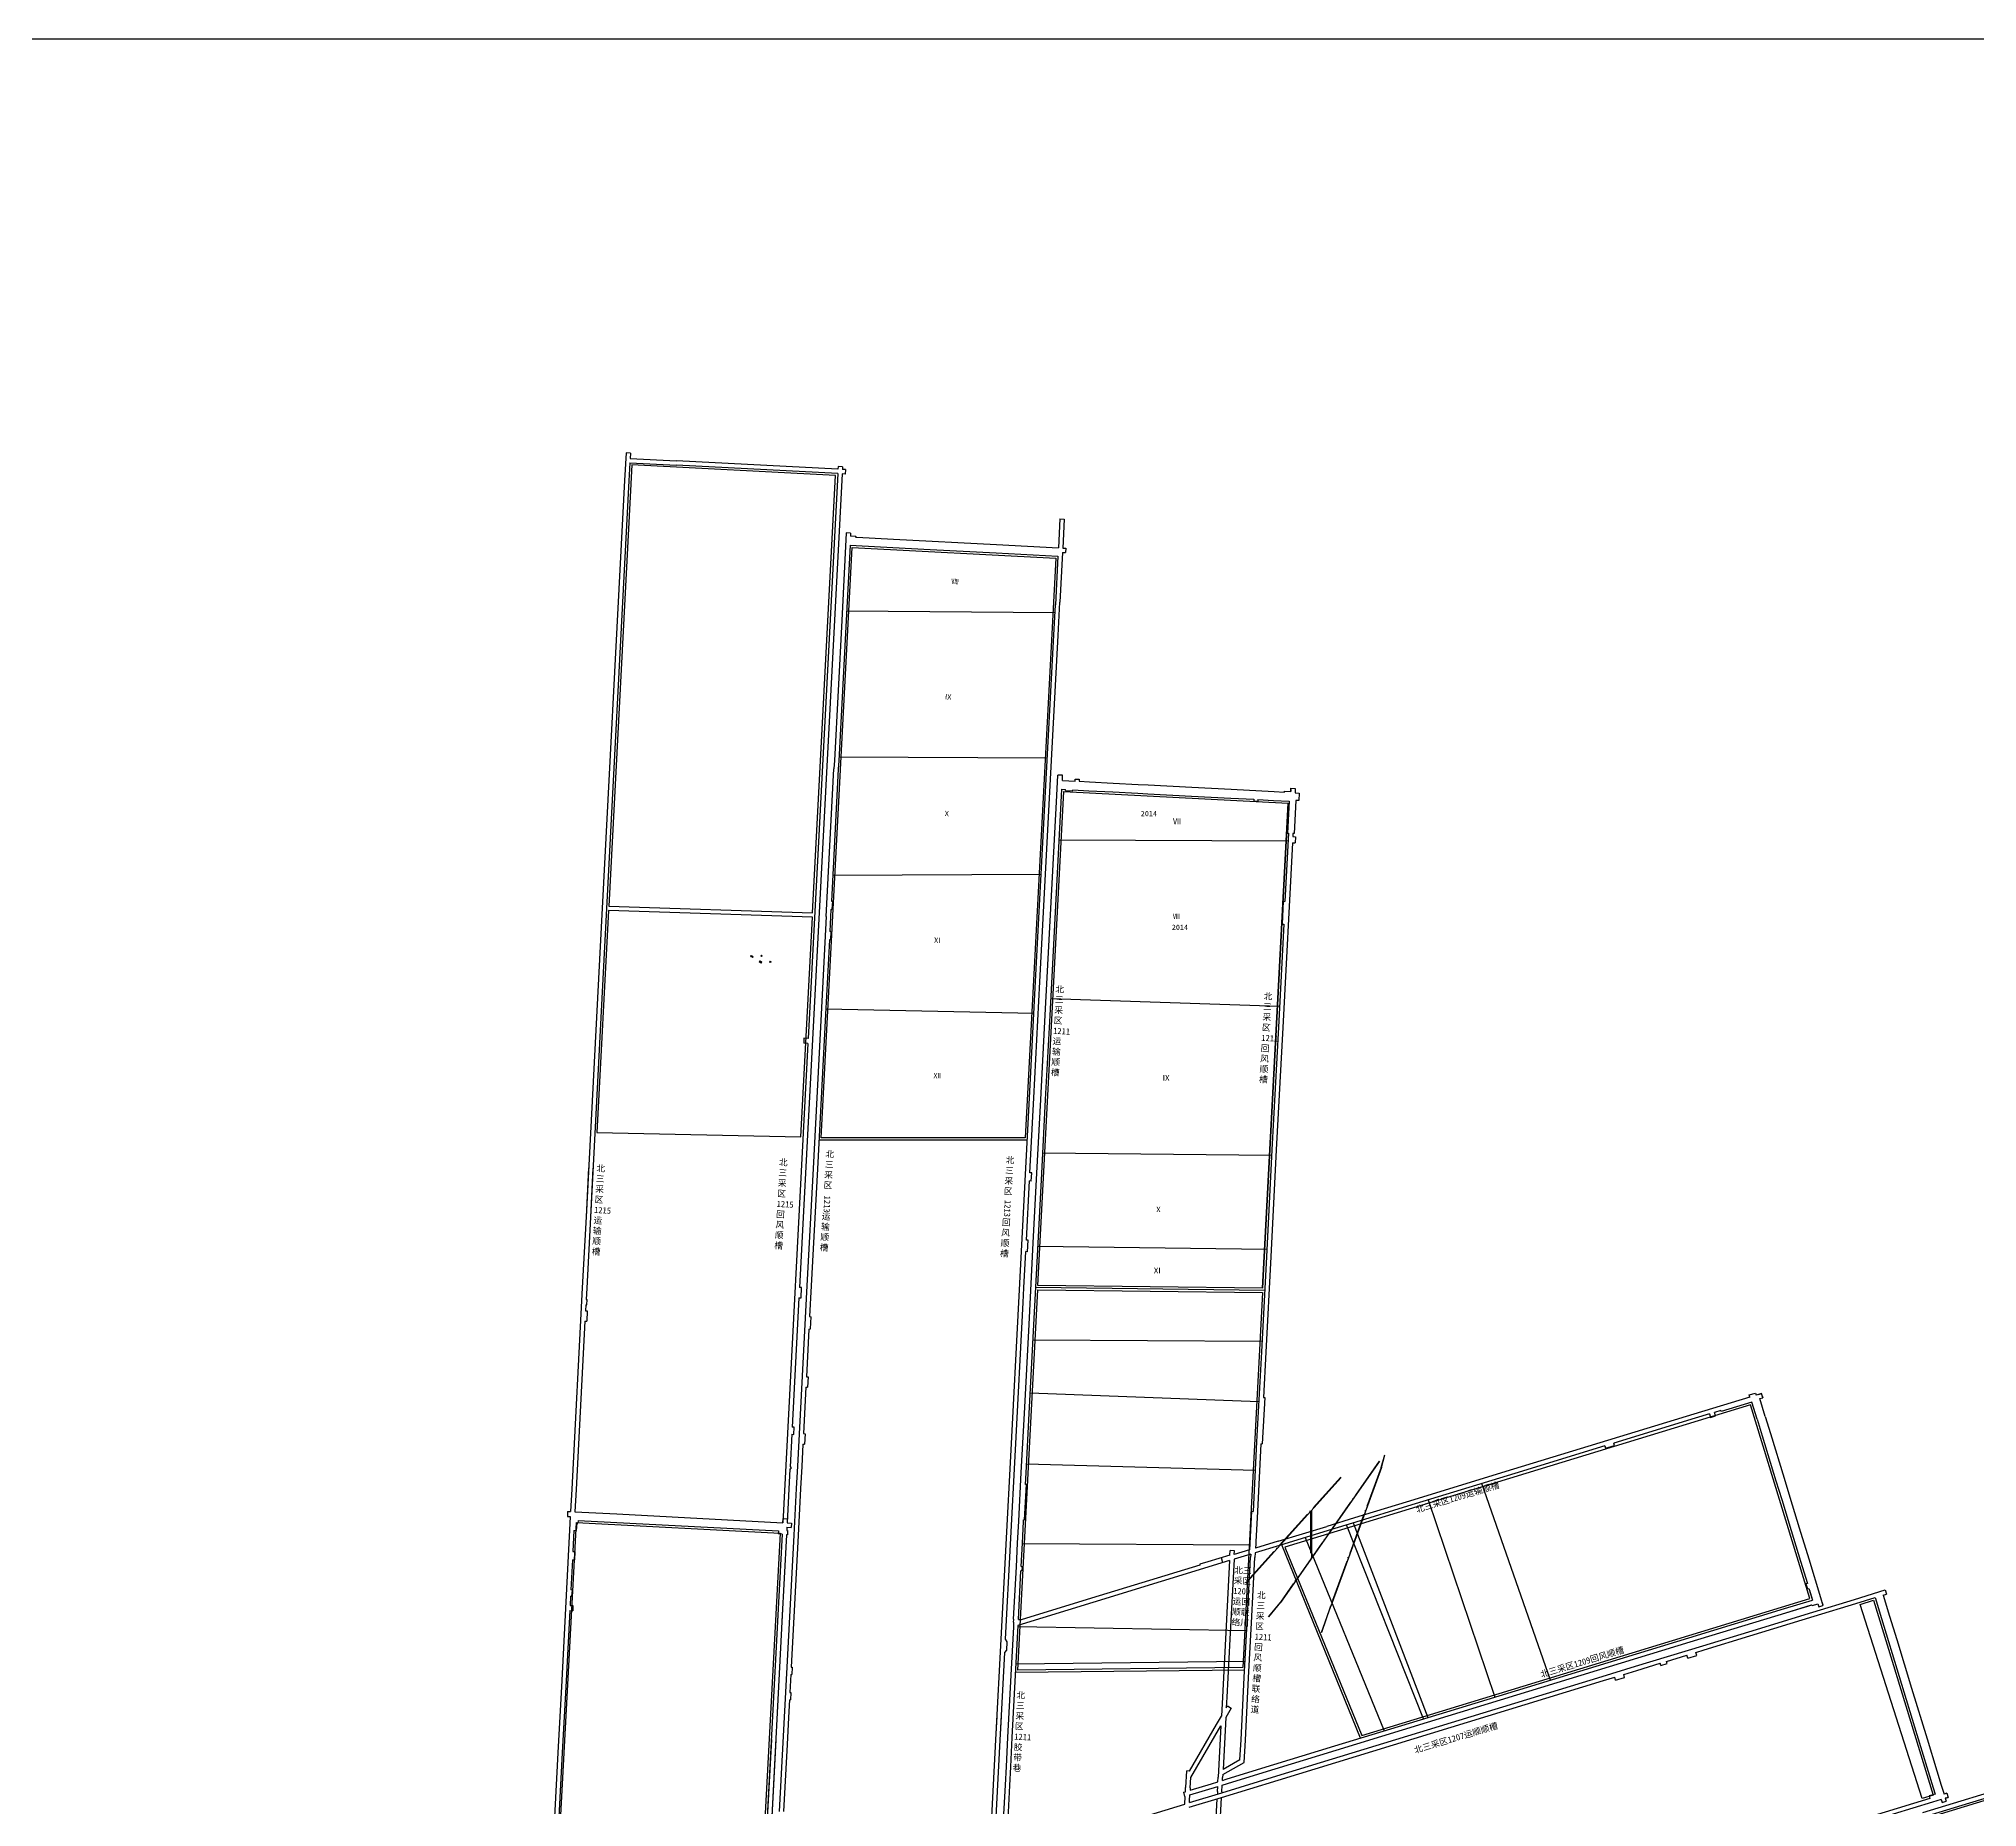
# Model space of a CAD drawing. Header units: millimetres. Extents: x 41513366 to 41522434, y 4590966 to 4600634.
# Drawn here: x 41518585 to 41520448, y 4598934 to 4600634 of the extents above; entities that cross this region are included whole.
import ezdxf

# ---------------------------------------------------------------- set-up
doc = ezdxf.new("R2010")
doc.units = ezdxf.units.MM
for name, pattern in [('ACAD_ISO02W100', [15, 12, -3]), ('SJHD', [10, 8, -2]), ('上盘交面线(2K)', [48, 40, -4, 0, -4])]:
    doc.linetypes.add(name, pattern=pattern)
doc.layers.get('0').update_dxf_attribs({"lineweight": 18})
for name, color, linetype, lineweight in [('12-1实见断层上盘交面线', 1, 'Continuous', 18), ('12-1实见断层下盘交面线', 1, 'Continuous', 18), ('12煤巷道', 7, 'Continuous', 18), ('12煤巷道名称', 7, 'Continuous', 18), ('2014年工作面月末位置', 150, 'Continuous', 18), ('2016年12煤进尺', 7, 'Continuous', 18), ('图纸改动标记', 2, 'Continuous', 18), ('岩巷', 30, 'Continuous', 18), ('工作面月末位置', 7, 'Continuous', 18), ('采空区工作面颜色', 6, 'Continuous', 18)]:
    doc.layers.add(name, color=color, linetype=linetype, lineweight=lineweight)
doc.styles.add('仿宋_GB2312', font='')
doc.styles.add('正体', font='')
doc.styles.add('正等线体', font='simhei.ttf')
doc.styles.get('仿宋_GB2312').set_extended_font_data('宋体')
doc.styles.get('正体').set_extended_font_data('宋体')
doc.linetypes.add('下盘交面线(2K)', pattern='A,40,-4,[148,AAA.SHX,S=2.12164,R=0,X=0,Y=0],-4', length=48)

# ---------------------------------------------------------------- blocks, each defined once
blk = doc.blocks.new('diabaseBig2k')
at = {"color": 3, "linetype": 'SJHD'}
for p, q in [((-0.7, 0.7), (0.7, -0.7)), ((-0.7, -0.7), (0.7, 0.7))]:
    blk.add_line(p, q, dxfattribs=at)

msp = doc.modelspace()

# ---------------------------------------------------------------- linework, layer by layer
at = {"lineweight": -3}
for p, q in [((41519299.9177, 4599207.3835), (41519300.3464, 4599211.3604)), ((41519300.3464, 4599211.3604), (41519304.3203, 4599211.1522))]:
    msp.add_line(p, q, dxfattribs=at)
at = {"layer": '12-1实见断层上盘交面线', "color": 1, "linetype": '上盘交面线(2K)', "lineweight": -3}
for points in [[(41519873.2884, 4599266.6506), (41519778.2854, 4599130.9722)], [(41519873.2884, 4599266.6506), (41519778.2854, 4599130.9722)], [(41519874.9767, 4599260.5163), (41519826.4378, 4599127.1569)], [(41519874.9767, 4599260.5163), (41519826.4378, 4599127.1569)], [(41519874.9767, 4599260.5163), (41519878.56, 4599272.7664)], [(41519874.9767, 4599260.5163), (41519878.56, 4599272.7664)], [(41519836.366, 4599251.269), (41519748.7328, 4599153.9425)], [(41519836.366, 4599251.269), (41519748.7328, 4599153.9425)], [(41519807.268, 4599218.1828), (41519807.268, 4599172.3637)], [(41519807.268, 4599218.1828), (41519807.268, 4599172.3637)], [(41519748.7328, 4599153.9425), (41519745.0704, 4599149.1778)], [(41519748.7328, 4599153.9425), (41519745.0704, 4599149.1778)], [(41519778.2854, 4599130.9722), (41519766.8902, 4599116.8615)], [(41519778.2854, 4599130.9722), (41519766.8902, 4599116.8615)], [(41519826.4378, 4599127.1569), (41519817.8775, 4599101.8987)], [(41519826.4378, 4599127.1569), (41519817.8775, 4599101.8987)]]:
    msp.add_lwpolyline(points, dxfattribs=at)
at = {"layer": '12-1实见断层下盘交面线', "color": 1, "linetype": '下盘交面线(2K)', "lineweight": -3}
for points in [[(41519873.4102, 4599266.4289), (41519778.426, 4599130.7774)], [(41519873.4102, 4599266.4289), (41519778.426, 4599130.7774)], [(41519875.2975, 4599260.4637), (41519826.7304, 4599127.0267)], [(41519875.2975, 4599260.4637), (41519826.7304, 4599127.0267)], [(41519875.2975, 4599260.4637), (41519878.56, 4599272.7664)], [(41519875.2975, 4599260.4637), (41519878.56, 4599272.7664)], [(41519836.6845, 4599250.8531), (41519749.0995, 4599153.5801)], [(41519836.6845, 4599250.8531), (41519749.0995, 4599153.5801)], [(41519808.2243, 4599219.2449), (41519808.2243, 4599173.7295)], [(41519808.2243, 4599219.2449), (41519808.2243, 4599173.7295)], [(41519745.0704, 4599149.1778), (41519749.0995, 4599153.5801)], [(41519745.0704, 4599149.1778), (41519749.0995, 4599153.5801)], [(41519766.8902, 4599116.8615), (41519778.426, 4599130.7774)], [(41519766.8902, 4599116.8615), (41519778.426, 4599130.7774)], [(41519817.8775, 4599101.8987), (41519826.7304, 4599127.0267)], [(41519817.8775, 4599101.8987), (41519826.7304, 4599127.0267)]]:
    msp.add_lwpolyline(points, dxfattribs=at)
at = {"layer": '12煤巷道', "color": 7, "lineweight": -3}
for p, q in [((41519149.3326, 4600235.7697), (41519147.9403, 4600209.2004)), ((41519153.5269, 4600235.5499), (41519153.267, 4600230.5912)), ((41519147.9403, 4600209.2004), (41519124.4684, 4599761.314)), ((41519152.1345, 4600208.9806), (41519128.6633, 4599761.0941)), ((41519153.0472, 4600226.397), (41519152.1345, 4600208.9806)), ((41519356.9672, 4600215.71), (41519315.9781, 4599433.5948)), ((41519352.773, 4600215.9298), (41519324.3187, 4599672.9852)), ((41519353.1264, 4600222.6736), (41519352.9928, 4600220.124)), ((41519359.9631, 4600215.553), (41519356.9672, 4600215.71)), ((41519357.3206, 4600222.4538), (41519357.187, 4600219.9042)), ((41519360.1829, 4600219.7472), (41519357.187, 4600219.9042)), ((41519360.1829, 4600219.7472), (41519359.9631, 4600215.553)), ((41519566.2574, 4600172.4363), (41519564.7996, 4600144.6454)), ((41519566.2574, 4600172.4363), (41519570.4513, 4600172.2163)), ((41519570.4513, 4600172.2163), (41519568.9938, 4600144.4254)), ((41519370.0219, 4600155.4629), (41519369.9905, 4600154.8637)), ((41519369.9905, 4600154.8637), (41519370.9643, 4600154.8126)), ((41519370.9643, 4600154.8126), (41519406.2161, 4600152.9634)), ((41519406.2161, 4600152.9634), (41519505.4987, 4600147.7559)), ((41519364.6092, 4600147.135), (41519370.5452, 4600146.8236)), ((41519370.5452, 4600146.8236), (41519405.797, 4600144.9744)), ((41519405.797, 4600144.9744), (41519441.6945, 4600143.0913)), ((41519441.6945, 4600143.0913), (41519505.0796, 4600139.7663)), ((41519505.0796, 4600139.7669), (41519564.3806, 4600136.6563)), ((41519505.4987, 4600147.7559), (41519564.7996, 4600144.6454)), ((41519564.3806, 4600136.6563), (41519561.9176, 4600089.7001)), ((41519568.7738, 4600140.2311), (41519566.2588, 4600092.2762)), ((41519568.7738, 4600140.2311), (41519571.7698, 4600140.074)), ((41519568.9938, 4600144.4254), (41519571.9898, 4600144.2682)), ((41519571.9898, 4600144.2682), (41519571.7698, 4600140.074)), ((41519560.3849, 4600060.4793), (41519561.9176, 4600089.7001)), ((41519564.5791, 4600060.2593), (41519566.2585, 4600092.2763)), ((41519552.8176, 4599916.2124), (41519560.3849, 4600060.4793)), ((41519557.0118, 4599915.9924), (41519564.5791, 4600060.2593)), ((41519341.7061, 4599790.1483), (41519349.0925, 4599932.0288)), ((41519353.3042, 4599931.8081), (41519346.6516, 4599804.8269)), ((41519349.5124, 4599940.0218), (41519349.0925, 4599932.0288)), ((41519353.7152, 4599939.8025), (41519353.3054, 4599931.808)), ((41519542.9308, 4599727.7246), (41519552.8176, 4599916.2124)), ((41519547.125, 4599727.5046), (41519557.0118, 4599915.9924)), ((41519568.9222, 4599925.8893), (41519564.3285, 4599926.1301)), ((41519568.6643, 4599920.9688), (41519568.9222, 4599925.8893)), ((41519571.5268, 4599911.3058), (41519571.5791, 4599912.3044)), ((41519571.5268, 4599911.3058), (41519578.5172, 4599910.9394)), ((41519578.5172, 4599910.9394), (41519578.5695, 4599911.938)), ((41519580.8119, 4599920.3322), (41519580.9166, 4599922.3294)), ((41519580.9166, 4599922.3294), (41519584.9111, 4599922.1201)), ((41519584.9111, 4599922.1201), (41519584.8064, 4599920.1228)), ((41519771.6601, 4599901.8189), (41519786.575, 4599901.0373)), ((41519772.1049, 4599910.3073), (41519782.1265, 4599909.7821)), ((41519786.575, 4599901.0373), (41519784.9604, 4599870.2292)), ((41519793.0211, 4599901.7505), (41519791.3516, 4599869.8942)), ((41519784.9604, 4599870.2292), (41519786.0588, 4599870.1716)), ((41519789.7821, 4599860.9642), (41519792.2786, 4599860.8333)), ((41519790.0961, 4599866.9559), (41519792.5927, 4599866.8251)), ((41519791.3516, 4599869.8942), (41519790.2531, 4599869.9518)), ((41519792.5927, 4599866.8251), (41519792.2786, 4599860.8333)), ((41519346.6512, 4599804.827), (41519347.6502, 4599804.7746)), ((41519347.6502, 4599804.7746), (41519347.2317, 4599796.7856)), ((41519780.9318, 4599804.8243), (41519779.7804, 4599782.8545)), ((41519780.9318, 4599804.8243), (41519782.6294, 4599804.7353)), ((41519341.7061, 4599790.1483), (41519336.7825, 4599696.2536)), ((41519345.8696, 4599789.9302), (41519345.1221, 4599775.667)), ((41519346.233, 4599796.8379), (41519345.8712, 4599789.9301)), ((41519346.2322, 4599796.8379), (41519347.2317, 4599796.7856)), ((41519779.7804, 4599782.8545), (41519781.478, 4599782.7655)), ((41519344.7131, 4599767.8628), (41519340.9488, 4599696.0353)), ((41519345.7117, 4599767.8105), (41519344.7131, 4599767.8628)), ((41519346.1207, 4599775.6147), (41519345.1221, 4599775.667)), ((41519346.1207, 4599775.6147), (41519345.7117, 4599767.8105)), ((41519124.4684, 4599761.314), (41519110.849, 4599501.4324)), ((41519128.6633, 4599761.0941), (41519115.0444, 4599501.2125)), ((41519537.0648, 4599615.89), (41519542.9308, 4599727.7246)), ((41519541.259, 4599615.67), (41519547.125, 4599727.5046)), ((41519336.7825, 4599696.2536), (41519329.0014, 4599547.865)), ((41519340.9488, 4599696.0353), (41519333.1722, 4599547.6464)), ((41519320.3242, 4599673.1946), (41519320.073, 4599668.4012)), ((41519324.0675, 4599668.1918), (41519299.9177, 4599207.3835)), ((41519526.7447, 4599419.1425), (41519537.0648, 4599615.89)), ((41519537.4928, 4599543.8687), (41519541.259, 4599615.67)), ((41519113.3093, 4599548.3796), (41519110.849, 4599501.4324)), ((41519117.5046, 4599548.1598), (41519115.0444, 4599501.2125)), ((41519329.0014, 4599547.865), (41519323.0919, 4599435.1697)), ((41519333.1724, 4599547.6464), (41519327.2661, 4599434.951)), ((41519539.1904, 4599543.7796), (41519537.4928, 4599543.8687)), ((41519538.7714, 4599535.7906), (41519539.1904, 4599543.7796)), ((41519534.0882, 4599478.9625), (41519537.0737, 4599535.8797)), ((41519538.7714, 4599535.7906), (41519537.0737, 4599535.8797)), ((41519110.849, 4599501.4324), (41519107.2659, 4599433.0596)), ((41519115.0444, 4599501.2125), (41519111.4613, 4599432.8397)), ((41519531.6892, 4599433.2254), (41519533.512, 4599467.9776)), ((41519535.2097, 4599467.8885), (41519533.512, 4599467.9776)), ((41519535.7859, 4599478.8734), (41519534.0882, 4599478.9625)), ((41519535.2097, 4599467.8885), (41519535.7859, 4599478.8734)), ((41519107.2659, 4599433.0596), (41519097.1226, 4599239.5066)), ((41519111.4614, 4599432.8397), (41519110.8905, 4599421.9463)), ((41519323.0919, 4599435.1697), (41519313.9904, 4599261.6021)), ((41519327.2661, 4599434.951), (41519325.7248, 4599405.5415)), ((41519530.9389, 4599418.9225), (41519531.6892, 4599433.2254)), ((41519110.6283, 4599416.9435), (41519110.3143, 4599410.9517)), ((41519315.454, 4599423.5946), (41519308.9408, 4599299.3149)), ((41519519.3181, 4599277.5568), (41519526.7447, 4599419.1425)), ((41519523.5123, 4599277.3368), (41519530.9389, 4599418.9225)), ((41519109.791, 4599400.9654), (41519101.3182, 4599239.2867)), ((41519325.0915, 4599393.4581), (41519322.6944, 4599347.7208)), ((41519325.0915, 4599393.4581), (41519326.7024, 4599393.624)), ((41519325.7248, 4599405.5415), (41519327.3095, 4599405.2081)), ((41519326.7024, 4599393.624), (41519327.3095, 4599405.2081)), ((41519322.1711, 4599337.7345), (41519319.8263, 4599292.9959)), ((41519322.1705, 4599337.7345), (41519323.7689, 4599337.6508)), ((41519322.6942, 4599347.7208), (41519324.292, 4599347.6371)), ((41519324.292, 4599347.6371), (41519323.7689, 4599337.6508)), ((41520229.5359, 4599328.1987), (41520175.6725, 4599311.731)), ((41520201.4391, 4599315.2167), (41520195.5213, 4599313.4075)), ((41520236.3561, 4599307.0378), (41520231.3769, 4599323.3239)), ((41520237.6983, 4599330.6942), (41520235.465, 4599330.0114)), ((41520244.1978, 4599309.4352), (41520238.9262, 4599326.6777)), ((41520175.6725, 4599311.731), (41520002.4218, 4599258.763)), ((41520176.9004, 4599307.7145), (41520098.7734, 4599283.8287)), ((41520190.7398, 4599311.9456), (41520176.9004, 4599307.7145)), ((41519308.5782, 4599292.397), (41519306.9353, 4599261.0489)), ((41519319.303, 4599283.0096), (41519318.1695, 4599261.3832)), ((41519319.3029, 4599283.0096), (41519320.9008, 4599282.9259)), ((41519319.8263, 4599292.9959), (41519321.4241, 4599292.9122)), ((41519321.4241, 4599292.9122), (41519320.9008, 4599282.9259)), ((41519504.9897, 4599004.3905), (41519519.3181, 4599277.5568)), ((41519513.9649, 4599095.3194), (41519523.5123, 4599277.3368)), ((41520090.1666, 4599281.1973), (41520003.6498, 4599254.7465)), ((41519306.8403, 4599259.2348), (41519304.1113, 4599207.1637)), ((41519313.9904, 4599261.6021), (41519312.8781, 4599240.3889)), ((41519318.1695, 4599261.3832), (41519317.0577, 4599240.1697)), ((41520002.4218, 4599258.763), (41519899.1367, 4599227.1855)), ((41519312.8781, 4599240.3889), (41519310.5199, 4599195.4177)), ((41519317.0577, 4599240.1697), (41519314.7008, 4599195.1984)), ((41520003.6498, 4599254.7465), (41519900.3646, 4599223.1691)), ((41520254.4827, 4599247.7482), (41520260.0377, 4599229.5784)), ((41520262.3244, 4599250.1456), (41520267.8794, 4599231.9758)), ((41519097.1226, 4599239.5066), (41519095.9992, 4599218.0704)), ((41519101.3182, 4599239.2867), (41519100.1949, 4599217.8505)), ((41519899.1367, 4599227.1855), (41519849.5096, 4599212.013)), ((41519900.3646, 4599223.1691), (41519850.7376, 4599207.9965)), ((41519095.7355, 4599213.0388), (41519087.1663, 4599049.5237)), ((41519100.1949, 4599217.8505), (41519140.5632, 4599215.7349)), ((41519101.8612, 4599206.9316), (41519101.4929, 4599199.9102)), ((41519303.8915, 4599202.9694), (41519303.7258, 4599199.8073)), ((41519750.595, 4599218.3273), (41519748.648, 4599181.1765)), ((41519750.595, 4599218.3273), (41519751.8932, 4599218.2593)), ((41519776.1902, 4599189.597), (41519822.7833, 4599203.842)), ((41519849.5096, 4599212.013), (41519822.7833, 4599203.842)), ((41519850.7376, 4599207.9965), (41519824.0112, 4599199.8255)), ((41519099.2609, 4599200.0273), (41519098.1967, 4599179.7209)), ((41519299.3468, 4599196.4898), (41519294.9569, 4599112.7243)), ((41519295.7085, 4599199.3928), (41519295.5668, 4599196.6879)), ((41519310.5199, 4599195.4177), (41519296.5951, 4598929.8692)), ((41519303.504, 4599195.5747), (41519299.1504, 4599112.5045)), ((41519303.5088, 4599195.8132), (41519303.4945, 4599195.5556)), ((41519304.4184, 4599195.7656), (41519303.5088, 4599195.8132)), ((41519303.7258, 4599199.8073), (41519304.6393, 4599199.7595)), ((41519304.6393, 4599199.7595), (41519304.4184, 4599195.7656)), ((41519314.7008, 4599195.1984), (41519308.0644, 4599068.5722)), ((41519777.4182, 4599185.5806), (41519754.0111, 4599178.4243)), ((41519776.1902, 4599189.597), (41519754.2451, 4599182.8878)), ((41519824.0112, 4599199.8255), (41519777.4182, 4599185.5806)), ((41520269.1017, 4599199.9314), (41520278.161, 4599170.2971)), ((41519097.7795, 4599171.7592), (41519096.2567, 4599142.7012)), ((41519100.2134, 4599179.6151), (41519099.7959, 4599171.6534)), ((41519700.9285, 4599166.5872), (41519596.6451, 4599134.7046)), ((41519729.3839, 4599170.895), (41519597.8731, 4599130.6881)), ((41519708.3255, 4599169.6853), (41519700.6946, 4599167.3523)), ((41519700.6946, 4599167.3523), (41519700.9285, 4599166.5872)), ((41519729.6622, 4599176.2086), (41519708.3255, 4599169.6853)), ((41519734.0848, 4599180.3467), (41519729.8906, 4599180.5666)), ((41519749.7369, 4599177.1176), (41519733.6581, 4599172.2018)), ((41519748.648, 4599181.1765), (41519733.8919, 4599176.6652)), ((41519749.7369, 4599177.1176), (41519749.5885, 4599174.2858)), ((41519754.0111, 4599178.4243), (41519753.7827, 4599174.066)), ((41520278.161, 4599170.2971), (41520284.7105, 4599148.876)), ((41519521.791, 4599114.476), (41519524.4299, 4599164.8299)), ((41519526.3847, 4599114.235), (41519528.8405, 4599161.0944)), ((41519095.9433, 4599136.7213), (41519095.4779, 4599127.8396)), ((41519597.8731, 4599130.6881), (41519525.8932, 4599108.6817)), ((41519596.6451, 4599134.7046), (41519528.9784, 4599114.0168)), ((41520286.1725, 4599144.0944), (41520289.5588, 4599133.019)), ((41520294.822, 4599129.485), (41520295.6991, 4599126.616)), ((41519095.2162, 4599122.8465), (41519091.368, 4599049.4122)), ((41519098.2912, 4599127.6921), (41519098.0293, 4599122.6989)), ((41519098.2912, 4599127.6921), (41519098.0293, 4599122.6989)), ((41519295.5844, 4599124.6953), (41519282.3946, 4598873.0171)), ((41519299.7778, 4599124.4756), (41519286.5878, 4598872.7974)), ((41519521.7907, 4599114.476), (41519521.9907, 4599114.4655)), ((41520295.6991, 4599126.616), (41520299.714, 4599127.8433)), ((41519515.642, 4599092.9284), (41519513.9655, 4599095.3303)), ((41519515.2125, 4599084.7406), (41519515.642, 4599092.9284)), ((41519509.1839, 4599004.1705), (41519513.2944, 4599082.5369)), ((41519513.2944, 4599082.5369), (41519515.2125, 4599084.7406)), ((41519307.6984, 4599061.5884), (41519306.7825, 4599044.1124)), ((41519307.6984, 4599061.5884), (41519308.5979, 4599061.5587)), ((41519308.0638, 4599068.5722), (41519308.963, 4599068.5336)), ((41519308.963, 4599068.5336), (41519308.5979, 4599061.5587)), ((41519774.7323, 4598963.9096), (41520087.5209, 4599059.5385)), ((41519775.9602, 4598959.8931), (41520088.7489, 4599055.522)), ((41520087.5209, 4599059.5385), (41520119.6037, 4599069.3472)), ((41520088.7489, 4599055.522), (41520099.559, 4599058.827)), ((41520108.1657, 4599061.4583), (41520120.9331, 4599065.3617)), ((41519087.1663, 4599049.5237), (41519084.1664, 4598992.2796)), ((41519091.368, 4599049.4122), (41519088.3624, 4598992.0597)), ((41519306.4158, 4599037.1167), (41519305.5215, 4599020.0517)), ((41519306.4158, 4599037.1167), (41519307.4149, 4599037.0738)), ((41519306.7825, 4599044.1124), (41519307.7821, 4599044.0845)), ((41519307.7821, 4599044.0845), (41519307.4149, 4599037.0738)), ((41519305.5215, 4599020.0517), (41519304.1579, 4598994.0351)), ((41519504.9897, 4599004.3905), (41519505.8718, 4599021.2071)), ((41519509.1839, 4599004.1705), (41519510.0659, 4599020.9872)), ((41519288.9894, 4598998.8562), (41519281.7796, 4598861.2842)), ((41519293.1828, 4598998.6365), (41519285.9729, 4598861.0645)), ((41519491.2965, 4598743.335), (41519504.9994, 4599004.5762)), ((41519495.5022, 4598743.335), (41519509.1936, 4599004.3562)), ((41519690.8553, 4598968.5862), (41519716.9623, 4599013.4674)), ((41519084.1664, 4598992.2796), (41519078.775, 4598889.4029)), ((41519088.3624, 4598992.0597), (41519082.9712, 4598889.183)), ((41519304.1579, 4598994.0351), (41519300.7835, 4598929.6495)), ((41519739.3726, 4598979.3539), (41519723.0741, 4598970.2493)), ((41519690.8553, 4598968.5862), (41519688.2948, 4598968.7204)), ((41520501.4298, 4598960.8398), (41520395.2217, 4598928.3687)), ((41519691.5331, 4598950.185), (41519711.9101, 4598956.4147)), ((41519717.7534, 4598948.9733), (41519718.0109, 4598953.8879)), ((41520502.6578, 4598956.8233), (41520396.4497, 4598924.3522))]:
    msp.add_line(p, q, dxfattribs=at)
at = {"layer": '12煤巷道', "lineweight": -3}
for p, q in [((41519361.0186, 4600159.0008), (41519356.5947, 4600074.8079)), ((41519365.189, 4600158.7817), (41519361.0186, 4600159.0008)), ((41519365.189, 4600158.7817), (41519365.0288, 4600155.7246)), ((41519370.0219, 4600155.4629), (41519365.0288, 4600155.7246)), ((41519370.0219, 4600155.4629), (41519369.9905, 4600154.8637)), ((41519369.9905, 4600154.8637), (41519370.9643, 4600154.8126)), ((41519370.9643, 4600154.8126), (41519406.2161, 4600152.9634)), ((41519364.6089, 4600147.135), (41519360.8082, 4600074.5868)), ((41519356.5947, 4600074.8079), (41519349.5124, 4599940.0218)), ((41519360.8082, 4600074.5868), (41519353.7463, 4599939.8009))]:
    msp.add_line(p, q, dxfattribs=at)
at = {"layer": '12煤巷道', "color": 7, "lineweight": -3}
for points in [[(41519153.5269, 4600235.5499), (41519149.3326, 4600235.7697)], [(41519153.267, 4600230.5912), (41519197.9547, 4600228.2492)], [(41519352.9928, 4600220.124), (41519197.9547, 4600228.2492)], [(41519153.0472, 4600226.397), (41519197.7348, 4600224.055)], [(41519352.773, 4600215.9298), (41519197.7348, 4600224.055)], [(41519357.3206, 4600222.4538), (41519353.1264, 4600222.6736)], [(41519563.2915, 4599906.3419), (41519564.3286, 4599926.1301)], [(41519567.8844, 4599906.1012), (41519568.2187, 4599912.4805)], [(41519568.2187, 4599912.4805), (41519571.5791, 4599912.3044)], [(41519568.6643, 4599920.9688), (41519580.8119, 4599920.3322)], [(41519578.5695, 4599911.938), (41519594.1481, 4599911.1216)], [(41519584.8064, 4599920.1228), (41519594.593, 4599919.6099)], [(41519594.1481, 4599911.1216), (41519617.1166, 4599909.9178)], [(41519594.593, 4599919.6099), (41519617.5615, 4599918.4061)], [(41519617.5615, 4599918.4061), (41519641.5311, 4599917.1499)], [(41519641.5311, 4599917.1499), (41519651.1725, 4599916.6446)], [(41519651.1725, 4599916.6446), (41519693.1133, 4599914.4465)], [(41519693.1133, 4599914.4469), (41519731.0612, 4599912.4577)], [(41519731.0612, 4599912.4577), (41519772.1049, 4599910.3073)], [(41519782.1265, 4599909.7821), (41519782.1789, 4599910.7807), (41519788.1706, 4599910.4667), (41519788.3303, 4599913.5122), (41519792.5245, 4599913.2923), (41519792.2942, 4599908.8984), (41519796.2887, 4599908.689), (41519795.9171, 4599901.5988), (41519793.0211, 4599901.7505)], [(41519552.2303, 4599695.2838), (41519563.2915, 4599906.3419)], [(41519556.8234, 4599695.0431), (41519567.8844, 4599906.1012)], [(41519617.1166, 4599909.9178), (41519641.0863, 4599908.6617)], [(41519641.0863, 4599908.6617), (41519650.7276, 4599908.1564)], [(41519650.7276, 4599908.1564), (41519692.6684, 4599905.9586)], [(41519692.6684, 4599905.9582), (41519730.6163, 4599903.9694)], [(41519730.6163, 4599903.9694), (41519752.6215, 4599902.8161)], [(41519752.6215, 4599902.8161), (41519752.543, 4599901.3181)], [(41519752.543, 4599901.3181), (41519756.575, 4599901.1068)], [(41519756.616, 4599902.6067), (41519771.66, 4599901.8183)], [(41519789.7821, 4599860.9642), (41519780.484, 4599683.5495)], [(41519786.0588, 4599870.1716), (41519782.6294, 4599804.7353)], [(41519790.2531, 4599869.9518), (41519790.0961, 4599866.9559)], [(41519781.478, 4599782.7655), (41519776.2898, 4599683.7693)], [(41519547.9881, 4599614.3393), (41519552.2303, 4599695.2838)], [(41519552.5813, 4599614.0986), (41519556.8234, 4599695.0431)], [(41519324.0675, 4599668.1918), (41519320.073, 4599668.4012)], [(41519324.3187, 4599672.9852), (41519320.3242, 4599673.1946)], [(41519776.2898, 4599683.7693), (41519770.1136, 4599565.923)], [(41519780.484, 4599683.5495), (41519774.3079, 4599565.7032)], [(41519544.2716, 4599543.4257), (41519547.9881, 4599614.3393)], [(41519548.8649, 4599543.185), (41519552.5813, 4599614.0986)], [(41519770.1136, 4599565.923), (41519764.7232, 4599463.0686)], [(41519774.3079, 4599565.7032), (41519768.9174, 4599462.8488)], [(41519540.7597, 4599476.416), (41519544.2716, 4599543.4257)], [(41519545.3531, 4599476.1753), (41519548.8649, 4599543.185)], [(41519536.6494, 4599397.9865), (41519540.7597, 4599476.416)], [(41519541.2428, 4599397.7458), (41519545.3531, 4599476.1753)], [(41519764.7232, 4599463.0686), (41519759.9333, 4599371.6735)], [(41519768.9174, 4599462.8488), (41519764.1275, 4599371.4537)], [(41519315.454, 4599423.5946), (41519317.5518, 4599423.4986), (41519318.0381, 4599433.4868), (41519315.9781, 4599433.5948)], [(41519315.454, 4599423.5946), (41519317.5518, 4599423.4986), (41519318.0381, 4599433.4868), (41519315.9781, 4599433.5948)], [(41519110.3143, 4599410.9517), (41519112.0127, 4599411.0254)], [(41519110.6107, 4599416.9437), (41519111.7504, 4599416.9297), (41519111.9946, 4599421.9463)], [(41519110.8905, 4599421.9463), (41519111.9905, 4599421.9463)], [(41519112.0127, 4599411.0254), (41519111.491, 4599400.9654)], [(41519109.791, 4599400.9654), (41519111.491, 4599400.9654)], [(41519532.169, 4599312.4978), (41519536.6494, 4599397.9865)], [(41519536.7625, 4599312.257), (41519541.2428, 4599397.7458)], [(41519759.9333, 4599371.6735), (41519755.4024, 4599285.2198)], [(41519764.1275, 4599371.4537), (41519761.8425, 4599327.8527)], [(41519763.1408, 4599327.7846), (41519760.7961, 4599283.046)], [(41519761.8425, 4599327.8527), (41519763.1408, 4599327.7846)], [(41520229.5359, 4599328.1987), (41520228.9219, 4599330.2069), (41520234.851, 4599332.0196), (41520235.465, 4599330.0114)], [(41520238.9262, 4599326.6777), (41520241.8558, 4599327.5734), (41520240.6279, 4599331.5898), (41520237.6983, 4599330.6942)], [(41520241.4649, 4599328.8548), (41520240.6287, 4599331.5901)], [(41519308.5782, 4599292.397), (41519310.5704, 4599292.2199), (41519310.953, 4599299.2094), (41519308.9408, 4599299.3149)], [(41519308.5782, 4599292.397), (41519310.5704, 4599292.2199), (41519310.953, 4599299.2094), (41519308.9408, 4599299.3149)], [(41519529.1841, 4599255.5433), (41519532.169, 4599312.4978)], [(41519533.7777, 4599255.3026), (41519536.7625, 4599312.257)], [(41520236.3561, 4599307.0378), (41520241.3264, 4599290.7805)], [(41520244.1978, 4599309.4352), (41520249.1681, 4599293.178)], [(41519755.4024, 4599285.2198), (41519751.8931, 4599218.2593)], [(41519759.4978, 4599283.1141), (41519756.0873, 4599218.0395)], [(41519759.4979, 4599283.1141), (41519760.7961, 4599283.046)], [(41520090.1666, 4599281.1973), (41520090.8098, 4599279.0935), (41520099.4166, 4599281.7248), (41520098.7734, 4599283.8287)], [(41520241.3264, 4599290.7805), (41520254.4827, 4599247.7482)], [(41520249.1681, 4599293.178), (41520262.3244, 4599250.1456)], [(41519306.8403, 4599259.2348), (41519307.5367, 4599259.164)], [(41519306.8403, 4599259.2348), (41519307.5367, 4599259.164)], [(41519306.9353, 4599261.0489), (41519307.6333, 4599260.9957)], [(41519306.9353, 4599261.0489), (41519307.6333, 4599260.9957)], [(41519307.6333, 4599260.9957), (41519307.5367, 4599259.164)], [(41519307.6333, 4599260.9957), (41519307.5367, 4599259.164)], [(41519526.7289, 4599208.6952), (41519529.1841, 4599255.5433)], [(41519531.4104, 4599210.1313), (41519532.4091, 4599210.079), (41519534.1885, 4599244.0324), (41519533.1899, 4599244.0847)], [(41519533.1898, 4599244.0847), (41519533.7777, 4599255.3026)], [(41520260.0377, 4599229.5784), (41520269.1017, 4599199.9314)], [(41520267.8794, 4599231.9758), (41520276.9434, 4599202.3289)], [(41519093.1405, 4599218.2202), (41519092.8891, 4599213.4268)], [(41519092.8891, 4599213.4268), (41519095.9848, 4599213.2645)], [(41519093.1405, 4599218.2202), (41519095.9992, 4599218.0704)], [(41519101.8612, 4599206.9316), (41519103.0478, 4599206.8694)], [(41519103.1847, 4599209.4826), (41519103.0478, 4599206.8694)], [(41519103.1847, 4599209.4826), (41519295.7085, 4599199.3928)], [(41519140.5632, 4599215.7349), (41519299.9177, 4599207.3835)], [(41519303.8915, 4599202.9694), (41519308.1005, 4599202.7489)], [(41519304.1113, 4599207.1637), (41519308.3203, 4599206.9431)], [(41519308.3203, 4599206.9431), (41519308.1005, 4599202.7489)], [(41519525.634, 4599187.8046), (41519526.7289, 4599208.6952)], [(41519530.2277, 4599187.5638), (41519531.3225, 4599208.4545)], [(41519531.3225, 4599208.4545), (41519531.4104, 4599210.1313)], [(41519756.0873, 4599218.0395), (41519754.5714, 4599189.1148)], [(41519099.2609, 4599200.0273), (41519101.4929, 4599199.9102)], [(41519299.3468, 4599196.4898), (41519295.5668, 4599196.6879)], [(41519524.4299, 4599164.8299), (41519525.634, 4599187.8046)], [(41519529.0553, 4599165.193), (41519530.2277, 4599187.5638)], [(41519754.4668, 4599187.1175), (41519754.2451, 4599182.8878)], [(41519754.5714, 4599189.1148), (41519754.4668, 4599187.1175)], [(41520276.9434, 4599202.3289), (41520286.0035, 4599172.6945)], [(41519097.7986, 4599171.7581), (41519099.7959, 4599171.6534)], [(41519097.7986, 4599171.7581), (41519099.7959, 4599171.6534)], [(41519098.2162, 4599179.7199), (41519100.2134, 4599179.6151)], [(41519098.2162, 4599179.7199), (41519100.2134, 4599179.6151)], [(41519729.3839, 4599170.895), (41519725.4405, 4599095.6524)], [(41519733.6581, 4599172.2018), (41519729.6348, 4599095.4326)], [(41519729.6622, 4599176.2086), (41519729.8906, 4599180.5666)], [(41519733.8919, 4599176.6652), (41519734.0848, 4599180.3467)], [(41519746.2907, 4599111.3584), (41519749.5887, 4599174.2858)], [(41519750.4848, 4599111.1386), (41519753.7829, 4599174.066)], [(41520286.0035, 4599172.6945), (41520297.4005, 4599135.4165)], [(41519529.0236, 4599164.5892), (41519529.0238, 4599164.593)], [(41520284.7121, 4599148.8764), (41520283.2776, 4599148.4379), (41520284.7394, 4599143.6564), (41520286.1739, 4599144.0948)], [(41519095.9609, 4599136.7203), (41519097.3545, 4599136.6355), (41519097.7099, 4599142.6249), (41519096.3118, 4599142.6983)], [(41519095.9609, 4599136.7203), (41519097.3545, 4599136.6355), (41519097.7099, 4599142.6249), (41519096.3118, 4599142.6983)], [(41520262.7485, 4599124.8223), (41520289.5588, 4599133.019)], [(41520262.7485, 4599124.8223), (41520289.5588, 4599133.019)], [(41520263.9764, 4599120.8058), (41520289.3523, 4599128.564)], [(41520263.9764, 4599120.8058), (41520288.7674, 4599128.3852)], [(41520286.6112, 4599142.6601), (41520289.5589, 4599133.0191)], [(41520289.3523, 4599128.564), (41520289.5624, 4599127.8769), (41520294.822, 4599129.485)], [(41520289.8803, 4599121.4058), (41520330.0447, 4599133.6853)], [(41520291.1082, 4599117.3893), (41520331.2727, 4599129.6688)], [(41520294.4528, 4599145.0573), (41520297.4006, 4599135.4165)], [(41520297.4005, 4599135.4166), (41520299.7157, 4599127.8439)], [(41520298.6284, 4599131.4), (41520299.0757, 4599129.9372)], [(41520298.6284, 4599131.4), (41520299.5056, 4599128.5311)], [(41520330.0447, 4599133.6853), (41520359.5518, 4599142.7065)], [(41520331.2727, 4599129.6688), (41520349.7248, 4599135.3102)], [(41520349.7248, 4599135.3102), (41520355.8647, 4599115.2274)], [(41520357.5665, 4599137.7077), (41520360.7797, 4599138.69)], [(41520357.5665, 4599137.7077), (41520363.7064, 4599117.6248)], [(41520359.5518, 4599142.7065), (41520360.7797, 4599138.69)], [(41519095.2331, 4599122.8456), (41519098.0293, 4599122.6989)], [(41519095.2331, 4599122.8456), (41519098.0293, 4599122.6989)], [(41519095.495, 4599127.8387), (41519098.2912, 4599127.6921)], [(41519095.495, 4599127.8387), (41519098.2912, 4599127.6921)], [(41519521.8528, 4599111.8383), (41519521.6189, 4599107.3749)], [(41519521.8528, 4599111.8383), (41519521.9907, 4599114.4655), (41519521.9909, 4599114.4655)], [(41519743.5169, 4599058.4309), (41519746.2907, 4599111.3584)], [(41519747.711, 4599058.2111), (41519750.4848, 4599111.1386)], [(41520170.8974, 4599096.7407), (41520262.7485, 4599124.8223)], [(41520172.1254, 4599092.7242), (41520263.9764, 4599120.8058)], [(41520228.3248, 4599102.5865), (41520289.8803, 4599121.4058)], [(41520229.5528, 4599098.57), (41520291.1082, 4599117.3893)], [(41520355.8647, 4599115.2274), (41520389.9955, 4599003.5905)], [(41520363.7064, 4599117.6248), (41520370.5943, 4599095.1086)], [(41519521.6189, 4599107.3749), (41519519.1825, 4599060.8872)], [(41519525.8932, 4599108.6817), (41519523.3768, 4599060.6674)], [(41519725.4405, 4599095.6524), (41519722.5089, 4599039.714)], [(41519729.6348, 4599095.4326), (41519726.7031, 4599039.4942)], [(41520054.5832, 4599061.18), (41520170.8974, 4599096.7407)], [(41520055.8112, 4599057.1635), (41520172.1254, 4599092.7242)], [(41520184.2146, 4599089.1006), (41520228.3248, 4599102.5865)], [(41520185.4425, 4599085.0842), (41520229.5528, 4599098.57)], [(41520370.5907, 4599095.1075), (41520384.9189, 4599048.242)], [(41520119.6037, 4599069.3472), (41520184.2146, 4599089.1006)], [(41520120.9331, 4599065.3617), (41520143.3014, 4599072.2004)], [(41520143.9739, 4599070.0009), (41520143.3014, 4599072.2004)], [(41520149.4218, 4599074.0715), (41520168.969, 4599080.0477)], [(41520150.0942, 4599071.872), (41520149.4218, 4599074.0715)], [(41520169.8454, 4599077.1813), (41520168.969, 4599080.0477)], [(41520169.8454, 4599077.1813), (41520178.4529, 4599079.8102)], [(41520177.5758, 4599082.6791), (41520185.4425, 4599085.0842)], [(41520178.4529, 4599079.8102), (41520177.5758, 4599082.6791)], [(41519519.1825, 4599060.8872), (41519516.0434, 4599000.9893)], [(41519523.3768, 4599060.6674), (41519520.2376, 4599000.7695)], [(41519740.3804, 4598998.5844), (41519743.5169, 4599058.4309)], [(41519744.5746, 4598998.3646), (41519747.711, 4599058.2111)], [(41519938.2663, 4599025.6185), (41520054.5832, 4599061.18)], [(41519939.4943, 4599021.602), (41520055.8112, 4599057.1635)], [(41520100.4361, 4599055.9581), (41520099.559, 4599058.827)], [(41520100.4361, 4599055.9581), (41520109.0428, 4599058.5894)], [(41520109.0428, 4599058.5894), (41520108.1657, 4599061.4583)], [(41520143.9739, 4599070.0009), (41520150.0942, 4599071.872)], [(41519722.5089, 4599039.714), (41519721.5464, 4599021.3479)], [(41519726.7031, 4599039.4942), (41519726.1686, 4599029.2941)], [(41520384.9189, 4599048.242), (41520399.8108, 4598999.5326)], [(41519716.9623, 4599013.4674), (41519721.5463, 4599021.3479)], [(41519725.6875, 4599020.114), (41519723.0741, 4598970.2493)], [(41519830.6258, 4598992.7095), (41519938.2663, 4599025.6185)], [(41519831.8537, 4598988.6931), (41519939.4943, 4599021.602)], [(41519516.0434, 4599000.9893), (41519514.5779, 4598973.0277)], [(41519520.2376, 4599000.7695), (41519518.7721, 4598972.8079)], [(41519691.6511, 4598952.5151), (41519692.1745, 4598962.501), (41519721.0652, 4599012.1677)], [(41519721.0653, 4599012.1678), (41519718.4748, 4598962.7396)], [(41519720.5928, 4599011.3556), (41519721.0652, 4599012.1677)], [(41519739.3726, 4598979.3539), (41519740.3804, 4598998.5844)], [(41519743.4454, 4598976.8181), (41519744.5746, 4598998.3646)], [(41520389.9955, 4599003.5905), (41520405.5935, 4598952.5714)], [(41520399.8108, 4598999.5326), (41520409.1666, 4598968.9309)], [(41519756.2169, 4598969.9605), (41519830.6258, 4598992.7095)], [(41519757.4448, 4598965.944), (41519831.8537, 4598988.6931)], [(41519514.5779, 4598973.0277), (41519513.6359, 4598955.0524)], [(41519518.7721, 4598972.8079), (41519517.8301, 4598954.8325)], [(41519687.4569, 4598952.7352), (41519688.2948, 4598968.7204)], [(41519718.2448, 4598958.3514), (41519718.4748, 4598962.7396)], [(41519721.8953, 4598947.7558), (41519774.7322, 4598963.9098)], [(41519722.5191, 4598959.6581), (41519726.2335, 4598960.7937), (41519756.2169, 4598969.9605)], [(41519722.5191, 4598959.6581), (41519722.6691, 4598962.5198)], [(41519722.8144, 4598965.2934), (41519722.6691, 4598962.5198)], [(41519722.8144, 4598965.2934), (41519743.4454, 4598976.8181)], [(41519727.2819, 4598956.7223), (41519757.4448, 4598965.944)], [(41520409.1666, 4598968.9309), (41520413.4352, 4598954.9688)], [(41519513.6359, 4598955.0524), (41519511.2811, 4598910.1218)], [(41519517.8301, 4598954.8325), (41519515.4753, 4598909.902)], [(41519685.0452, 4598948.2015), (41519686.8732, 4598948.7604)], [(41519685.0452, 4598948.2015), (41519686.1951, 4598944.1612)], [(41519686.1951, 4598944.1612), (41519686.6391, 4598944.297)], [(41519686.2491, 4598936.8576), (41519686.6391, 4598944.297)], [(41519686.2491, 4598936.8576), (41519686.6391, 4598944.297)], [(41519686.8732, 4598948.7604), (41519687.0826, 4598952.7549), (41519687.4569, 4598952.7352)], [(41519690.6712, 4598933.8177), (41519721.6614, 4598943.2924)], [(41519690.9091, 4598938.2823), (41519721.8953, 4598947.7558)], [(41519691.0109, 4598940.2243), (41519691.2991, 4598945.7216)], [(41519691.2991, 4598945.7216), (41519718.0109, 4598953.8879)], [(41519691.6511, 4598952.5153), (41519691.6553, 4598952.5151), (41519691.5331, 4598950.185)], [(41519711.383, 4598827.4194), (41519717.3871, 4598941.9856)], [(41519711.9101, 4598956.4147), (41519718.2448, 4598958.3514)], [(41519715.5773, 4598827.1996), (41519721.6614, 4598943.2924)], [(41519717.7534, 4598948.9733), (41519717.6211, 4598946.4491)], [(41519721.6614, 4598943.2924), (41519775.9601, 4598959.8934)], [(41519721.9476, 4598948.7535), (41519721.8953, 4598947.7558)], [(41519721.9476, 4598948.7535), (41519722.2852, 4598955.1947)], [(41519722.2852, 4598955.1947), (41519727.2804, 4598956.7219)], [(41519722.519, 4598959.6581), (41519722.5191, 4598959.6581)], [(41520402.4611, 4598942.2954), (41520328.1514, 4598919.5766)], [(41520402.969, 4598945.0649), (41520401.7301, 4598944.6862)], [(41520401.7301, 4598944.6862), (41520402.4611, 4598942.2954)], [(41520407.468, 4598946.4404), (41520402.969, 4598945.0649)], [(41520405.5935, 4598952.5714), (41520407.468, 4598946.4404)], [(41520413.4352, 4598954.9688), (41520416.0406, 4598946.4471)], [(41520413.4352, 4598954.9688), (41520416.0406, 4598946.4471)], [(41520418.9098, 4598947.3243), (41520416.0406, 4598946.4471)], [(41520420.1377, 4598943.3078), (41520417.2685, 4598942.4306)], [(41520417.2685, 4598942.4306), (41520418.1457, 4598939.5617)], [(41520417.2688, 4598942.4307), (41520420.1377, 4598943.3078)], [(41520418.9098, 4598947.3243), (41520420.1377, 4598943.3078)], [(41519514.1301, 4598884.2351), (41519686.2491, 4598936.8576)], [(41519690.9091, 4598938.2823), (41519691.0109, 4598940.2243)], [(41520404.9279, 4598938.6577), (41520329.3794, 4598915.5601)], [(41520413.2521, 4598941.2026), (41520404.9279, 4598938.6577)], [(41520413.2454, 4598941.2244), (41520414.1292, 4598938.3337)], [(41520414.1239, 4598938.3321), (41520418.1457, 4598939.5617)]]:
    msp.add_lwpolyline(points, dxfattribs=at)
at = {"layer": '12煤巷道', "color": 0, "lineweight": -3}
for points in [[(41520231.3769, 4599323.324), (41520201.7314, 4599314.2604), (41520201.4391, 4599315.2167)], [(41520190.7398, 4599311.9456), (41520191.7631, 4599308.5986), (41520196.5446, 4599310.0604), (41520195.5213, 4599313.4075)], [(41519726.1685, 4599029.294), (41519727.3121, 4599031.2599), (41519730.9425, 4599029.1481), (41519725.6874, 4599020.1139)]]:
    msp.add_lwpolyline(points, dxfattribs=at)
at = {"layer": '12煤巷道', "lineweight": -3}
msp.add_lwpolyline([(41519529.0553, 4599165.193), (41519530.0539, 4599165.1407), (41519529.8341, 4599160.9464), (41519528.8355, 4599160.9988)], dxfattribs=at)
msp.add_lwpolyline([(41519529.0553, 4599165.193), (41519530.0539, 4599165.1407), (41519529.8341, 4599160.9464), (41519528.8355, 4599160.9988)], dxfattribs=at)
at = {"layer": '12煤巷道', "color": 7, "lineweight": -3}
msp.add_arc((41519786.575, 4599901.0373), 30, 177.0011458, 179.8671313, dxfattribs=at)
at = {"layer": '2014年工作面月末位置', "color": 150, "lineweight": -3}
for p, q in [((41519545.2152, 4599435.3256), (41519570.112, 4599910.3785)), ((41519570.112, 4599910.3785), (41519785.5715, 4599899.0871)), ((41519761.1316, 4599432.7509), (41519785.5715, 4599899.0871)), ((41519761.1316, 4599432.7509), (41519545.2152, 4599435.3256))]:
    msp.add_line(p, q, dxfattribs=at)
msp.add_lwpolyline([(41519570.112, 4599910.3785), (41519785.5715, 4599899.0871), (41519761.1316, 4599432.7509), (41519545.2152, 4599435.3256)], close=True, dxfattribs=at)
at = {"layer": '2016年12煤进尺', "lineweight": -3, "ltscale": 2}
msp.add_line((41513366, 4600634), (41522434, 4600634), dxfattribs=at)
at = {"layer": '图纸改动标记', "color": 3, "linetype": 'ByBlock', "lineweight": -3, "ltscale": 2}
msp.add_lwpolyline([(41519722.9279, 4599168.9212), (41519721.4568, 4599173.6889)], dxfattribs=at)
at = {"layer": '岩巷', "color": 3, "linetype": 'ACAD_ISO02W100', "lineweight": -3, "ltscale": 0.5}
msp.add_lwpolyline([(41519788.2674, 4599912.3135), (41519788.1706, 4599910.4667)], dxfattribs=at)
at = {"layer": '岩巷', "color": 3, "linetype": 'ACAD_ISO02W100', "lineweight": -3}
for points in [[(41520237.6983, 4599330.6942), (41520240.6287, 4599331.5901)], [(41520238.9262, 4599326.6777), (41520241.8566, 4599327.5736)], [(41520241.4649, 4599328.8548), (41520241.8566, 4599327.5736)]]:
    msp.add_lwpolyline(points, dxfattribs=at)
at = {"layer": '岩巷', "color": 0, "linetype": 'ByBlock', "lineweight": -3, "ltscale": 0.5}
msp.add_lwpolyline([(41519526.3847, 4599114.235), (41519528.9784, 4599114.235), (41519528.9784, 4599114.0168)], dxfattribs=at)
at = {"layer": '工作面月末位置', "color": 20, "lineweight": -3, "ltscale": 0.5}
for p, q in [((41519361.2974, 4600083.9243), (41519561.5289, 4600082.2892)), ((41519353.9474, 4599943.6388), (41519554.2092, 4599942.7422)), ((41519347.971, 4599830.0118), (41519548.3422, 4599830.8897)), ((41519341.2323, 4599701.4439), (41519541.3301, 4599697.2064)), ((41519334.6248, 4599575.3644), (41519534.9422, 4599575.4246))]:
    msp.add_line(p, q, dxfattribs=at)
at = {"layer": '工作面月末位置', "color": 150, "lineweight": -3}
for p, q in [((41519565.6663, 4599863.7639), (41519785.6761, 4599862.8676)), ((41519557.6748, 4599711.2796), (41519777.3438, 4599703.8796)), ((41519769.8304, 4599560.5179), (41519549.8803, 4599562.5543)), ((41519545.2021, 4599473.294), (41519765.1003, 4599470.2668)), ((41519763.0281, 4599430.7282), (41519543.1087, 4599433.3506))]:
    msp.add_line(p, q, dxfattribs=at)
at = {"layer": '采空区工作面颜色', "color": 205, "lineweight": -3}
for p, q in [((41519760.4536, 4599381.6005), (41519540.4665, 4599382.9296)), ((41519757.4385, 4599323.5215), (41519537.8175, 4599331.837)), ((41519753.9856, 4599257.638), (41519534.2502, 4599263.771)), ((41519749.041, 4599185.6723), (41519530.3631, 4599187.1453)), ((41519745.8688, 4599103.3021), (41519525.8188, 4599107.265)), ((41519744.322, 4599073.7912), (41519523.9356, 4599071.3303))]:
    msp.add_line(p, q, dxfattribs=at)
at = {"layer": '采空区工作面颜色', "color": 20, "lineweight": -3}
for p, q in [((41520037.8746, 4599056.0717), (41519971.8622, 4599245.0281)), ((41519920.2106, 4599229.2366), (41519984.3139, 4599039.6966))]:
    msp.add_line(p, q, dxfattribs=at)
at = {"layer": '采空区工作面颜色', "color": 20, "linetype": 'ByBlock', "lineweight": -3, "ltscale": 2}
for p, q in [((41519915.7311, 4599018.7288), (41519841.7923, 4599205.2617)), ((41519855.221, 4599000.229), (41519779.4754, 4599186.2095)), ((41519802.0021, 4599193.0966), (41519877.883, 4599007.1575))]:
    msp.add_line(p, q, dxfattribs=at)
at = {"layer": '采空区工作面颜色', "color": 1, "linetype": 'ByBlock', "lineweight": -3, "ltscale": 2}
msp.add_line((41519848.298, 4599207.2507), (41519919.9508, 4599020.0189), dxfattribs=at)
at = {"layer": '采空区工作面颜色', "color": 205, "lineweight": -3}
for points in [[(41519328.6349, 4599793.5588), (41519350.671, 4600214.0372), (41519154.9398, 4600224.295), (41519132.7091, 4599800.0798)], [(41519760.922, 4599428.7531), (41519742.0179, 4599068.0452), (41519525.8382, 4599065.5918), (41519545.0055, 4599431.3279)]]:
    msp.add_lwpolyline(points, close=True, dxfattribs=at)
at = {"layer": '采空区工作面颜色', "color": 20, "lineweight": -3}
msp.add_lwpolyline([(41519336.7599, 4599577.365), (41519366.5021, 4600145.039), (41519562.4976, 4600134.7524), (41519533.0451, 4599577.4241), (41519336.7608, 4599577.365)], dxfattribs=at)
at = {"layer": '采空区工作面颜色', "color": 241, "lineweight": -3}
msp.add_lwpolyline([(41519328.4254, 4599789.5635), (41519132.4996, 4599796.0845), (41519121.2977, 4599582.4672), (41519317.3467, 4599578.2959)], close=True, dxfattribs=at)
at = {"layer": '采空区工作面颜色', "color": 20, "lineweight": -3}
msp.add_lwpolyline([(41519782.532, 4599184.0069), (41519856.3839, 4599002.6759), (41520287.0614, 4599134.3469), (41520230.049, 4599320.8266)], close=True, dxfattribs=at)
at = {"layer": '采空区工作面颜色', "color": 241, "lineweight": -3}
for points in [[(41519077.8142, 4598758.6536), (41519101.6358, 4599207.561), (41519297.3656, 4599197.3032), (41519273.5441, 4598748.3965)], [(41520405.7015, 4598945.3775), (41520394.9697, 4598942.0964), (41520335.3758, 4599128.8319), (41520348.397, 4599132.8129)], [(41520348.397, 4599132.8129), (41520405.7015, 4598945.3775)]]:
    msp.add_lwpolyline(points, dxfattribs=at)
at = {"layer": '采空区工作面颜色', "color": 205, "lineweight": -3}
for points in [[(41519523.5387, 4599063.5655), (41519743.9272, 4599066.0667)], [(41519771.8281, 4598731.2945), (41519838.9278, 4598546.8549), (41520675.0252, 4598802.4749), (41520616.6283, 4598989.5763), (41519771.8281, 4598731.2945)]]:
    msp.add_lwpolyline(points, dxfattribs=at)

# ---------------------------------------------------------------- block references
at = {"color": 2, "lineweight": -3, "rotation": 359.9999997865566}
for p in [(41519269.7204, 4599752.0971), (41519270.9071, 4599751.3966), (41519278.065, 4599746.7272), (41519279.0938, 4599746.1357), (41519279.4508, 4599752.3666), (41519279.4508, 4599752.3666), (41519287.9408, 4599746.6735), (41519287.9408, 4599746.6735)]:
    msp.add_blockref('diabaseBig2k', p, dxfattribs=at)

# ---------------------------------------------------------------- texts
at = {"layer": '12煤巷道名称', "color": 7, "lineweight": -3, "char_height": 6, "attachment_point": 1, "style": '仿宋_GB2312'}
for s, insert, width, rotation in [('北\\P三\\P采\\P区\\P1211\\P运\\P输\\P顺\\P槽 ', (41519562.2345, 4599723.3862), 264.899617, 356.7718983), ('北\\P三\\P采\\P区\\P1211\\P回\\P风\\P顺\\P槽 ', (41519762.3631, 4599716.6234), 244.695924, 356.7718983), ('北\\P三\\P采\\P区\\P1215\\P回\\P风\\P顺\\P槽 ', (41519296.4797, 4599556.9578), 264.899617, 356.7718983), ('北\\P三\\P采\\P区\\P\\P\\P运\\P输\\P顺\\P槽 ', (41519341.2137, 4599565.013), 215.295238, 356.5034969), ('北\\P三\\P采\\P区\\P\\P\\P回\\P风\\P顺\\P槽 ', (41519514.4356, 4599559.2847), 215.295238, 356.5034969), ('北\\P三\\P采\\P区\\P1215\\P运\\P输\\P顺\\P槽 ', (41519121.0091, 4599551.1786), 264.899617, 356.7718983), ('\\P1213', (41519355.8765, 4599521.1559), 215.295238, 267.2922657), ('\\P1213', (41519529.3192, 4599516.9758), 215.295238, 267.2922657), ('北\\P三\\P采\\P区\\P1211\\P回\\P风\\P顺\\P槽\\P联\\P络\\P道 ', (41519755.9213, 4599140.8693), 244.695924, 356.7718983)]:
    msp.add_mtext(s, dxfattribs=dict(at, insert=insert, width=width, rotation=rotation))
at = {"layer": '12煤巷道名称', "lineweight": -3, "char_height": 6, "attachment_point": 1, "style": '正等线体'}
for s, insert, width, rotation in [('北三采区1209运输顺槽', (41519907.5836, 4599222.6195), 215.295238, 16.8351736), ('北三采区1209\\P运回顺联络川                    ', (41519734.0759, 4599164.9292), 16.955056, 356.97501), ('北三采区1209回风顺槽', (41520027.4162, 4599064.0789), 215.295238, 16.8351736), ('北三采区1211\\P胶带巷                  ', (41519524.7438, 4599044.772), 14.730337, 356.97501), ('北三采区1207运顺顺槽', (41519906.0799, 4598991.2999), 215.295238, 16.8351736)]:
    msp.add_mtext(s, dxfattribs=dict(at, insert=insert, width=width, rotation=rotation))
at = {"layer": '2014年工作面月末位置', "color": 150, "lineweight": -3, "char_height": 5, "width": 172.213633, "attachment_point": 1, "style": '正体'}
for s, insert in [('2014', (41519644.0455, 4599891.6109)), ('{\\H1.083x;Ⅶ}', (41519674.9928, 4599884.2819)), ('2014', (41519673.8748, 4599782.3334)), ('Ⅷ', (41519675.0186, 4599792.7615)), ('{\\H1.083x;Ⅸ}', (41519664.5964, 4599637.6751)), ('Ⅹ', (41519657.4904, 4599510.9463)), ('{\\H1.083x;Ⅺ}', (41519656.0437, 4599452.4651))]:
    msp.add_mtext(s, dxfattribs=dict(at, insert=insert))
at = {"layer": '工作面月末位置', "color": 20, "lineweight": -3, "ltscale": 0.5, "char_height": 5, "width": 16.133998, "attachment_point": 5, "rotation": 357.5581128, "style": '仿宋_GB2312'}
for s, insert in [('Ⅷ', (41519465.5426, 4600112.1943)), ('Ⅸ', (41519458.9726, 4600001.2385)), ('Ⅹ', (41519457.609, 4599889.0517)), ('Ⅺ', (41519448.4209, 4599767.2858)), ('Ⅻ', (41519448.4209, 4599637.095))]:
    msp.add_mtext(s, dxfattribs=dict(at, insert=insert))

doc.saveas('drawing.dxf')
